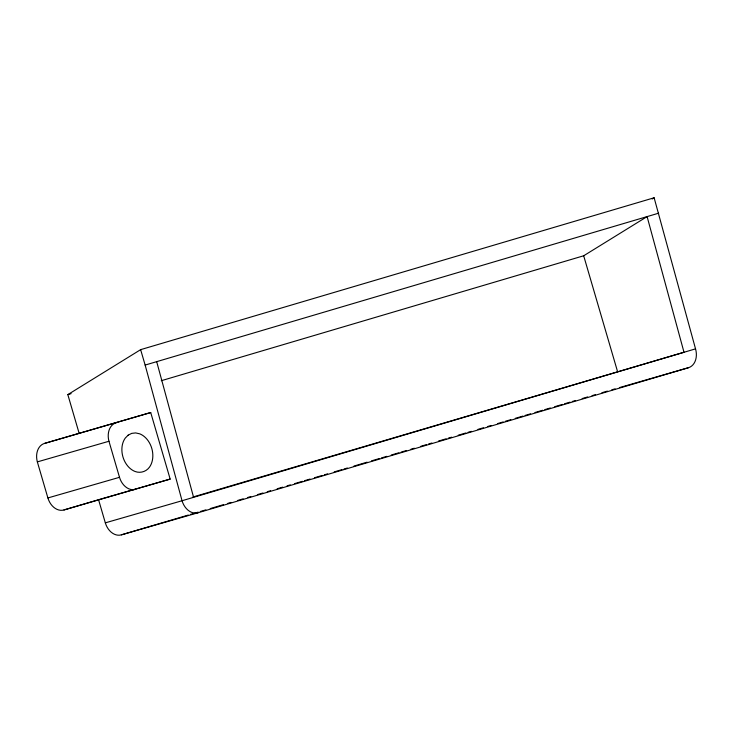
<?xml version="1.0" encoding="UTF-8"?>
<svg xmlns="http://www.w3.org/2000/svg" width="733" height="733" viewBox="0 0 733 733"><rect width="100%" height="100%" fill="white"/><g stroke="black" fill="none" stroke-linecap="round" stroke-linejoin="round"><path stroke-width="1.1" d="M79.1 433.176L67.83 394.629L140.635 349.65L654.129 197.773L695.535 348.862A16.071 12.03 73.9 0 1 688.507 367.691L198.093 512.752L121.366 534.852A16.071 12.03 73.9 0 1 105.323 522.849L98.561 499.714L63.945 509.957A16.062 12.03 73.9 0 1 47.892 497.945L37.346 461.891A16.071 12.03 73.9 0 1 44.759 443.346L150.714 412.542L170.166 479.089L63.945 509.957M652.187 198.973L654.129 197.773M161.287 380.711L583.679 255.78L647.102 216.602L683.999 352.271L192.916 497.02M198.093 512.752A16.071 12.03 73.9 0 1 182.05 500.74L145.143 365.071L658.637 213.193M67.83 394.629L71.119 393.648M44.759 443.346L150.714 412.542M695.535 348.862L182.05 500.74L105.323 522.849M121.366 534.852L188.289 515.061M190.488 514.41L198.167 512.138M200.366 511.487L205.845 509.866M210.234 508.574L223.4 504.68M227.789 503.379L231.078 502.407M237.666 500.456L243.145 498.834M247.534 497.533L250.833 496.562M257.411 494.619L262.9 492.997M267.288 491.696L270.578 490.725M277.156 488.774L282.645 487.152M287.034 485.86L290.323 484.88M294.712 483.588L302.39 481.315M304.589 480.665L310.077 479.043M314.466 477.742L322.144 475.47M324.334 474.819L327.624 473.848M334.211 471.905L341.89 469.633M344.089 468.983L347.378 468.011M353.957 466.06L367.123 462.166M371.512 460.865L379.19 458.601M381.389 457.951L386.868 456.329M391.257 455.028L398.944 452.756M401.134 452.105L406.623 450.483M411.011 449.182L414.301 448.211M420.879 446.269L426.368 444.647M428.567 443.996L431.856 443.025M438.435 441.074L446.113 438.801M448.312 438.151L451.601 437.18M458.189 435.237L465.867 432.965M468.057 432.314L471.346 431.343M477.934 429.391L483.423 427.77M487.811 426.469L491.101 425.497M497.68 423.555L503.168 421.933M505.358 421.283L510.846 419.661M515.235 418.36L522.913 416.087M525.112 415.437L530.591 413.815M534.98 412.514L542.667 410.251M544.857 409.6L550.346 407.979M554.734 406.678L562.413 404.405M564.602 403.755L570.091 402.133M572.29 401.482L575.579 400.511M582.158 398.569L587.646 396.938M592.035 395.646L595.324 394.675M601.912 392.723L607.391 391.101M37.346 461.891L108.96 441.257A16.071 12.03 73.9 0 1 116.364 422.712M47.892 497.945L119.506 477.311A16.062 12.03 73.9 0 0 135.55 489.323M98.561 499.714L170.166 479.089M611.78 389.8L615.069 388.856M619.458 387.592L688.507 367.691M583.679 255.78L617.507 371.439M140.635 349.65L145.143 365.071M108.96 441.257L119.506 477.311M156.688 361.662L193.585 497.322M128.183 435.127L125.27 438.077A20.084 15.045 73.9 0 0 135.028 471.466C140.186 473.5 146.224 471.704 149.45 467.196A20.084 15.045 73.9 0 0 139.691 433.817L135.651 432.919L131.72 433.368L128.183 435.127"/></g></svg>
